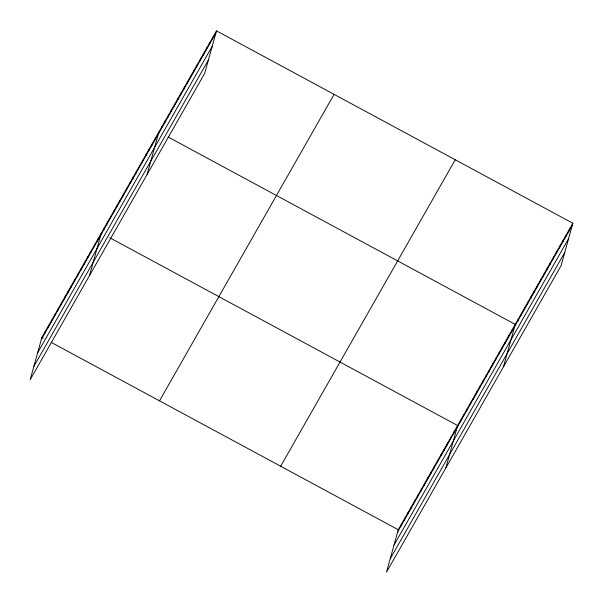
<?xml version="1.0" encoding="UTF-8"?>
<svg xmlns="http://www.w3.org/2000/svg" width="603" height="603" viewBox="0 0 603 603"><rect width="100%" height="100%" fill="white"/><g stroke="black" fill="none" stroke-linecap="round" stroke-linejoin="round"><path stroke-width="0.9" d="M216.492 30.874L41.909 337.356L30.15 379.747L204.734 73.272L216.492 30.874L572.85 223.253L561.091 265.644L386.508 572.126L398.266 529.728L572.85 223.253M44.614 333.693L45.202 331.567M47.908 327.904L48.504 325.778M51.21 322.115L51.798 319.989M54.504 316.326L55.099 314.201M57.805 310.537L58.393 308.412M61.099 304.749L61.694 302.623M64.4 298.96L64.988 296.834M67.694 293.171L68.29 291.038M70.996 287.382L71.584 285.249M74.29 281.593L74.885 279.46M77.591 275.805L78.179 273.672M80.885 270.016L81.48 267.883M84.186 264.227L84.774 262.094M87.48 258.438L88.076 256.305M90.782 252.649L91.37 250.516M94.076 246.861L94.671 244.728M97.377 241.072L97.965 238.939M89.508 275.548L101.266 233.15M103.874 229.66L104.462 227.535M107.078 224.045L107.666 221.912M110.274 218.422L110.869 216.296M113.477 212.806L114.065 210.673M116.681 207.191L117.268 205.058M119.876 201.568L120.472 199.435M123.08 195.952L123.668 193.819M126.283 190.329L126.871 188.204M129.479 184.714L130.075 182.581M132.683 179.091L133.271 176.965M135.879 173.476L136.474 171.342M139.082 167.853L139.67 165.727M142.285 162.237L142.873 160.104M145.481 156.622L146.077 154.489M148.685 150.999L149.273 148.866M151.888 145.383L152.476 143.25M155.084 139.76L155.68 137.635M147.117 174.41L158.875 132.012M161.483 128.522L162.079 126.396M164.687 122.906L165.275 120.773M167.89 117.284L168.478 115.158M171.086 111.668L171.682 109.535M174.29 106.045L174.878 103.92M177.493 100.43L178.081 98.297M180.689 94.814L181.284 92.681M183.892 89.191L184.48 87.066M187.096 83.576L187.684 81.443M190.292 77.953L190.887 75.827M193.495 72.337L194.083 70.204M196.691 66.714L197.287 64.589M199.894 61.099L200.482 58.966M203.098 55.476L203.686 53.35M206.294 49.861L206.889 47.727M209.497 44.245L210.085 42.112M212.701 38.622L213.289 36.497M400.972 526.072L401.568 523.939M404.274 520.283L404.862 518.15M407.568 514.495L408.163 512.362M410.869 508.706L411.457 506.573M414.163 502.917L414.758 500.784M417.464 497.128L418.052 494.995M420.758 491.339L421.354 489.206M424.06 485.551L424.648 483.418M427.354 479.762L427.949 477.629M430.655 473.973L431.243 471.84M433.949 468.184L434.544 466.051M437.25 462.395L437.838 460.262M440.544 456.599L441.14 454.474M443.846 450.81L444.434 448.685M447.14 445.022L447.735 442.896M450.441 439.233L451.029 437.107M453.735 433.444L454.33 431.318M445.866 467.92L457.624 425.53L109.776 237.748M460.24 422.04L460.828 419.907M463.436 416.417L464.031 414.291M466.639 410.801L467.227 408.668M469.835 405.186L470.43 403.053M473.038 399.563L473.626 397.437M476.242 393.947L476.83 391.814M479.438 388.324L480.033 386.199M482.641 382.709L483.229 380.576M485.845 377.086L486.433 374.96M489.041 371.471L489.636 369.338M492.244 365.848L492.832 363.722M495.44 360.232L496.035 358.099M498.643 354.617L499.231 352.484M501.847 348.994L502.435 346.868M505.043 343.378L505.638 341.245M508.246 337.755L508.834 335.63M511.45 332.14L512.037 330.007M503.482 366.782L515.241 324.391L168.162 137.024M517.849 320.902L518.437 318.768M521.052 315.279L521.64 313.153M524.248 309.663L524.844 307.53M527.452 304.048L528.04 301.915M530.648 298.425L531.243 296.299M533.851 292.809L534.439 290.676M537.054 287.186L537.642 285.061M540.25 281.571L540.846 279.438M543.454 275.948L544.042 273.822M546.657 270.332L547.245 268.199M549.853 264.709L550.449 262.584M553.057 259.094L553.644 256.961M556.252 253.479L556.848 251.345M559.456 247.856L560.044 245.73M562.659 242.24L563.247 240.107M565.855 236.617L566.451 234.492M569.059 231.002L569.647 228.869M41.313 339.481L215.897 33.007M37.635 352.77L212.211 46.295M33.836 366.458L208.419 59.983M159.509 400.837L334.085 94.362M280.666 466.247L455.25 159.765M397.679 531.861L572.262 225.379M393.993 545.15L568.576 238.667M390.194 558.838L564.777 252.356M41.909 337.356L43.454 338.193M51.195 342.368L398.266 529.728"/></g></svg>
